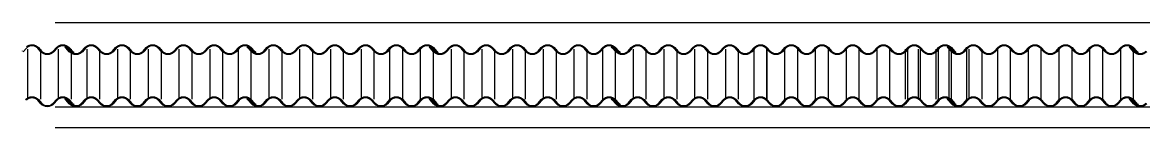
# Model space of a CAD drawing. Extents: x 548.1 to 572.5, y 182.9 to 183.6.
# Drawn here: x 548.08 to 554.54, y 182.95 to 183.55 of the extents above; entities that cross this region are included whole.
import ezdxf

# ---------------------------------------------------------------- set-up
doc = ezdxf.new("R2010")
doc.units = 0
doc.header["$LTSCALE"] = 0.3
doc.header["$MEASUREMENT"] = 0
for name, color, linetype in [('ALVENARIA_FINA', 6, 'CONTINUOUS'), ('PORTAS', 1, 'CONTINUOUS'), ('telhas', 1, 'CONTINUOUS')]:
    doc.layers.add(name, color=color, linetype=linetype)

msp = doc.modelspace()

# ---------------------------------------------------------------- linework, layer by layer
at = {"layer": 'ALVENARIA_FINA'}
for p, q in [((548.2719, 183.069), (572.461, 183.069)), ((548.2719, 182.949), (572.461, 182.949))]:
    msp.add_line(p, q, dxfattribs=at)
at = {"layer": 'PORTAS'}
msp.add_line((572.461, 183.5539), (548.2719, 183.5511), dxfattribs=at)
at = {"layer": 'telhas'}
for p, q in [((548.1141, 183.1123), (548.1141, 183.4005)), ((548.1879, 183.1123), (548.1879, 183.4005)), ((548.2911, 183.1123), (548.2911, 183.4005)), ((548.3649, 183.1123), (548.3649, 183.4005)), ((548.455, 183.1123), (548.455, 183.4005)), ((548.5288, 183.1123), (548.5288, 183.4005)), ((548.632, 183.1123), (548.632, 183.4005)), ((548.7058, 183.1123), (548.7058, 183.4005)), ((548.809, 183.1123), (548.809, 183.4005)), ((548.8828, 183.1123), (548.8828, 183.4005)), ((548.986, 183.1123), (548.986, 183.4005)), ((549.0598, 183.1123), (549.0598, 183.4005)), ((549.163, 183.1123), (549.163, 183.4005)), ((549.2368, 183.1123), (549.2368, 183.4005)), ((549.3269, 183.1123), (549.3269, 183.4005)), ((549.4007, 183.1123), (549.4007, 183.4005)), ((549.5039, 183.1123), (549.5039, 183.4005)), ((549.5777, 183.1123), (549.5777, 183.4005)), ((549.6809, 183.1123), (549.6809, 183.4005)), ((549.7547, 183.1123), (549.7547, 183.4005)), ((549.8579, 183.1123), (549.8579, 183.4005)), ((549.9317, 183.1123), (549.9317, 183.4005)), ((550.0349, 183.1123), (550.0349, 183.4005)), ((550.1087, 183.1123), (550.1087, 183.4005)), ((550.1987, 183.1123), (550.1987, 183.4005)), ((550.2725, 183.1123), (550.2725, 183.4005)), ((550.3757, 183.1123), (550.3757, 183.4005)), ((550.4495, 183.1123), (550.4495, 183.4005)), ((550.5527, 183.1123), (550.5527, 183.4005)), ((550.6265, 183.1123), (550.6265, 183.4005)), ((550.7297, 183.1123), (550.7297, 183.4005)), ((550.8035, 183.1123), (550.8035, 183.4005)), ((550.9067, 183.1123), (550.9067, 183.4005)), ((550.9805, 183.1123), (550.9805, 183.4005)), ((551.0837, 183.1123), (551.0837, 183.4005)), ((551.1575, 183.1123), (551.1575, 183.4005)), ((551.2607, 183.1123), (551.2607, 183.4005)), ((551.3345, 183.1123), (551.3345, 183.4005)), ((551.4246, 183.1123), (551.4246, 183.4005)), ((551.4984, 183.1123), (551.4984, 183.4005)), ((551.6016, 183.1123), (551.6016, 183.4005)), ((551.6754, 183.1123), (551.6754, 183.4005)), ((551.7786, 183.1123), (551.7786, 183.4005)), ((551.8524, 183.1123), (551.8524, 183.4005)), ((551.9556, 183.1123), (551.9556, 183.4005)), ((552.0294, 183.1123), (552.0294, 183.4005)), ((552.1326, 183.1123), (552.1326, 183.4005)), ((552.2064, 183.1123), (552.2064, 183.4005)), ((552.2965, 183.1123), (552.2965, 183.4005)), ((552.3703, 183.1123), (552.3703, 183.4005)), ((552.3721, 183.1123), (552.3721, 183.4005)), ((552.4735, 183.1123), (552.4735, 183.4005)), ((552.4735, 183.1123), (552.4735, 183.4005)), ((552.5473, 183.1123), (552.5473, 183.4005)), ((552.5473, 183.1123), (552.5473, 183.4005)), ((552.6505, 183.1123), (552.6505, 183.4005)), ((552.6505, 183.1123), (552.6505, 183.4005)), ((552.7243, 183.1123), (552.7243, 183.4005)), ((552.7243, 183.1123), (552.7243, 183.4005)), ((552.8275, 183.1123), (552.8275, 183.4005)), ((552.8275, 183.1123), (552.8275, 183.4005)), ((552.9013, 183.1123), (552.9013, 183.4005)), ((552.9013, 183.1123), (552.9013, 183.4005)), ((553.0045, 183.1123), (553.0045, 183.4005)), ((553.0045, 183.1123), (553.0045, 183.4005)), ((553.0783, 183.1123), (553.0783, 183.4005)), ((553.0783, 183.1123), (553.0783, 183.4005)), ((553.1683, 183.1123), (553.1683, 183.4005)), ((553.1815, 183.1123), (553.1815, 183.4005)), ((553.2421, 183.1123), (553.2421, 183.4005)), ((553.2553, 183.1123), (553.2553, 183.4005)), ((553.3453, 183.1123), (553.3453, 183.4005)), ((553.3585, 183.1123), (553.3585, 183.4005)), ((553.4191, 183.1123), (553.4191, 183.4005)), ((553.4323, 183.1123), (553.4323, 183.4005)), ((553.5223, 183.1123), (553.5223, 183.4005)), ((553.5355, 183.1123), (553.5355, 183.4005)), ((553.6093, 183.1123), (553.6093, 183.4005)), ((553.6993, 183.1123), (553.6993, 183.4005)), ((553.7731, 183.1123), (553.7731, 183.4005)), ((553.8763, 183.1123), (553.8763, 183.4005)), ((553.9501, 183.1123), (553.9501, 183.4005)), ((554.0533, 183.1123), (554.0533, 183.4005)), ((554.1271, 183.1123), (554.1271, 183.4005)), ((554.2303, 183.1123), (554.2303, 183.4005)), ((554.3041, 183.1123), (554.3041, 183.4005)), ((554.4073, 183.1123), (554.4073, 183.4005)), ((554.4811, 183.1123), (554.4811, 183.4005))]:
    msp.add_line(p, q, dxfattribs=at)
msp.add_lwpolyline([(548.0826, 183.3893), (548.0837, 183.3904)], dxfattribs=at)
for points in [[(548.1054, 183.4137, -0.178536), (548.1379, 183.4257, -0.210516), (548.1748, 183.4094), (548.1932, 183.3893, 0.210516), (548.2264, 183.3747, 0.210516), (548.2596, 183.3893), (548.278, 183.4094, -0.210516), (548.3149, 183.4257, -0.210516), (548.3518, 183.4094), (548.3702, 183.3893, 0.056934), (548.3779, 183.3826), (548.3745, 183.3776, -0.056934), (548.3658, 183.3852), (548.3474, 183.4054, 0.210516), (548.3149, 183.4197, 0.210516), (548.2824, 183.4054), (548.264, 183.3852, -0.210516), (548.2264, 183.3687, -0.210516), (548.1888, 183.3852), (548.1704, 183.4054, 0.210516), (548.1379, 183.4197, 0.210516), (548.1054, 183.4054), (548.087, 183.3852)], [(554.5572, 183.3852, -0.210516), (554.5196, 183.3687, -0.210516), (554.482, 183.3852), (554.4636, 183.4054, 0.052993), (554.4566, 183.4115), (554.4601, 183.4164, -0.052993), (554.468, 183.4094), (554.4864, 183.3893, 0.210516), (554.5196, 183.3747, 0.210516), (554.5528, 183.3893)], [(554.5572, 183.3852, -0.210516), (554.5196, 183.3687, -0.210516), (554.482, 183.3852), (554.4636, 183.4054, 0.052993), (554.4566, 183.4115), (554.4601, 183.4164, -0.052993), (554.468, 183.4094), (554.4864, 183.3893, 0.210516), (554.5196, 183.3747, 0.210516), (554.5528, 183.3893)], [(548.101, 183.1097, -0.210516), (548.1379, 183.126, -0.210516), (548.1748, 183.1097), (548.1932, 183.0896, 0.210516), (548.2264, 183.075, 0.210516), (548.2596, 183.0896), (548.278, 183.1097, -0.210516), (548.3149, 183.126, -0.210516), (548.3518, 183.1097), (548.3702, 183.0896, 0.056934), (548.3779, 183.0829), (548.3745, 183.078, -0.056934), (548.3658, 183.0856), (548.3474, 183.1057, 0.210516), (548.3149, 183.12, 0.210516), (548.2824, 183.1057), (548.264, 183.0856, -0.210516), (548.2264, 183.069, -0.210516), (548.1888, 183.0856), (548.1704, 183.1057, 0.210516), (548.1379, 183.12, 0.210516), (548.1054, 183.1057)], [(554.5572, 183.0856, -0.210516), (554.5196, 183.069, -0.210516), (554.482, 183.0856), (554.4636, 183.1057, 0.052993), (554.4566, 183.1118), (554.4601, 183.1167, -0.052993), (554.468, 183.1097), (554.4864, 183.0896, 0.210516), (554.5196, 183.075, 0.210516), (554.5528, 183.0896)]]:
    msp.add_lwpolyline(points, format="xyb", dxfattribs=at)
for points in [[(549.4146, 183.3852), (549.3962, 183.4054, 0.210516), (549.3638, 183.4197, 0.210516), (549.3313, 183.4054), (549.3129, 183.3852, -0.210516), (549.2753, 183.3687, -0.210516), (549.2376, 183.3852), (549.2192, 183.4054, 0.210516), (549.1868, 183.4197, 0.210516), (549.1543, 183.4054), (549.1359, 183.3852, -0.210516), (549.0983, 183.3687, -0.210516), (549.0606, 183.3852), (549.0422, 183.4054, 0.210516), (549.0098, 183.4197, 0.210516), (548.9773, 183.4054), (548.9589, 183.3852, -0.210516), (548.9213, 183.3687, -0.210516), (548.8836, 183.3852), (548.8652, 183.4054, 0.210516), (548.8328, 183.4197, 0.210516), (548.8003, 183.4054), (548.7819, 183.3852, -0.210516), (548.7443, 183.3687, -0.210516), (548.7066, 183.3852), (548.6882, 183.4054, 0.210516), (548.6558, 183.4197, 0.210516), (548.6233, 183.4054), (548.6049, 183.3852, -0.210516), (548.5673, 183.3687, -0.210516), (548.5296, 183.3852), (548.5112, 183.4054, 0.210516), (548.4788, 183.4197, 0.210516), (548.4463, 183.4054), (548.4279, 183.3852, -0.210516), (548.3903, 183.3687, -0.210516), (548.3526, 183.3852), (548.3342, 183.4054, 0.052993), (548.3273, 183.4115), (548.3307, 183.4164, -0.052993), (548.3387, 183.4094), (548.3571, 183.3893, 0.210516), (548.3903, 183.3747, 0.210516), (548.4235, 183.3893), (548.4419, 183.4094, -0.210516), (548.4788, 183.4257, -0.210516), (548.5157, 183.4094), (548.5341, 183.3893, 0.210516), (548.5673, 183.3747, 0.210516), (548.6005, 183.3893), (548.6189, 183.4094, -0.210516), (548.6558, 183.4257, -0.210516), (548.6927, 183.4094), (548.7111, 183.3893, 0.210516), (548.7443, 183.3747, 0.210516), (548.7775, 183.3893), (548.7959, 183.4094, -0.210516), (548.8328, 183.4257, -0.210516), (548.8697, 183.4094), (548.8881, 183.3893, 0.210516), (548.9213, 183.3747, 0.210516), (548.9545, 183.3893), (548.9729, 183.4094, -0.210516), (549.0098, 183.4257, -0.210516), (549.0467, 183.4094), (549.0651, 183.3893, 0.210516), (549.0983, 183.3747, 0.210516), (549.1315, 183.3893), (549.1499, 183.4094, -0.210516), (549.1868, 183.4257, -0.210516), (549.2237, 183.4094), (549.2421, 183.3893, 0.210516), (549.2753, 183.3747, 0.210516), (549.3085, 183.3893), (549.3269, 183.4094, -0.210516), (549.3638, 183.4257, -0.210516), (549.4007, 183.4094), (549.4191, 183.3893, 0.056934), (549.4268, 183.3826), (549.4234, 183.3776, -0.056934)], [(549.4146, 183.3852), (549.3962, 183.4054, 0.210516), (549.3638, 183.4197, 0.210516), (549.3313, 183.4054), (549.3129, 183.3852, -0.210516), (549.2753, 183.3687, -0.210516), (549.2376, 183.3852), (549.2192, 183.4054, 0.210516), (549.1868, 183.4197, 0.210516), (549.1543, 183.4054), (549.1359, 183.3852, -0.210516), (549.0983, 183.3687, -0.210516), (549.0606, 183.3852), (549.0422, 183.4054, 0.210516), (549.0098, 183.4197, 0.210516), (548.9773, 183.4054), (548.9589, 183.3852, -0.210516), (548.9213, 183.3687, -0.210516), (548.8836, 183.3852), (548.8652, 183.4054, 0.210516), (548.8328, 183.4197, 0.210516), (548.8003, 183.4054), (548.7819, 183.3852, -0.210516), (548.7443, 183.3687, -0.210516), (548.7066, 183.3852), (548.6882, 183.4054, 0.210516), (548.6558, 183.4197, 0.210516), (548.6233, 183.4054), (548.6049, 183.3852, -0.210516), (548.5673, 183.3687, -0.210516), (548.5296, 183.3852), (548.5112, 183.4054, 0.210516), (548.4788, 183.4197, 0.210516), (548.4463, 183.4054), (548.4279, 183.3852, -0.210516), (548.3903, 183.3687, -0.210516), (548.3526, 183.3852), (548.3342, 183.4054, 0.052993), (548.3273, 183.4115), (548.3307, 183.4164, -0.052993), (548.3387, 183.4094), (548.3571, 183.3893, 0.210516), (548.3903, 183.3747, 0.210516), (548.4235, 183.3893), (548.4419, 183.4094, -0.210516), (548.4788, 183.4257, -0.210516), (548.5157, 183.4094), (548.5341, 183.3893, 0.210516), (548.5673, 183.3747, 0.210516), (548.6005, 183.3893), (548.6189, 183.4094, -0.210516), (548.6558, 183.4257, -0.210516), (548.6927, 183.4094), (548.7111, 183.3893, 0.210516), (548.7443, 183.3747, 0.210516), (548.7775, 183.3893), (548.7959, 183.4094, -0.210516), (548.8328, 183.4257, -0.210516), (548.8697, 183.4094), (548.8881, 183.3893, 0.210516), (548.9213, 183.3747, 0.210516), (548.9545, 183.3893), (548.9729, 183.4094, -0.210516), (549.0098, 183.4257, -0.210516), (549.0467, 183.4094), (549.0651, 183.3893, 0.210516), (549.0983, 183.3747, 0.210516), (549.1315, 183.3893), (549.1499, 183.4094, -0.210516), (549.1868, 183.4257, -0.210516), (549.2237, 183.4094), (549.2421, 183.3893, 0.210516), (549.2753, 183.3747, 0.210516), (549.3085, 183.3893), (549.3269, 183.4094, -0.210516), (549.3638, 183.4257, -0.210516), (549.4007, 183.4094), (549.4191, 183.3893, 0.056934), (549.4268, 183.3826), (549.4234, 183.3776, -0.056934)], [(550.4635, 183.3852), (550.4451, 183.4054, 0.210516), (550.4126, 183.4197, 0.210516), (550.3802, 183.4054), (550.3618, 183.3852, -0.210516), (550.3241, 183.3687, -0.210516), (550.2865, 183.3852), (550.2681, 183.4054, 0.210516), (550.2356, 183.4197, 0.210516), (550.2032, 183.4054), (550.1848, 183.3852, -0.210516), (550.1471, 183.3687, -0.210516), (550.1095, 183.3852), (550.0911, 183.4054, 0.210516), (550.0586, 183.4197, 0.210516), (550.0262, 183.4054), (550.0078, 183.3852, -0.210516), (549.9701, 183.3687, -0.210516), (549.9325, 183.3852), (549.9141, 183.4054, 0.210516), (549.8816, 183.4197, 0.210516), (549.8492, 183.4054), (549.8308, 183.3852, -0.210516), (549.7931, 183.3687, -0.210516), (549.7555, 183.3852), (549.7371, 183.4054, 0.210516), (549.7046, 183.4197, 0.210516), (549.6722, 183.4054), (549.6538, 183.3852, -0.210516), (549.6161, 183.3687, -0.210516), (549.5785, 183.3852), (549.5601, 183.4054, 0.210516), (549.5276, 183.4197, 0.210516), (549.4952, 183.4054), (549.4768, 183.3852, -0.210516), (549.4391, 183.3687, -0.210516), (549.4015, 183.3852), (549.3831, 183.4054, 0.052993), (549.3761, 183.4115), (549.3796, 183.4164, -0.052993), (549.3875, 183.4094), (549.4059, 183.3893, 0.210516), (549.4391, 183.3747, 0.210516), (549.4723, 183.3893), (549.4907, 183.4094, -0.210516), (549.5276, 183.4257, -0.210516), (549.5645, 183.4094), (549.5829, 183.3893, 0.210516), (549.6161, 183.3747, 0.210516), (549.6493, 183.3893), (549.6677, 183.4094, -0.210516), (549.7046, 183.4257, -0.210516), (549.7415, 183.4094), (549.7599, 183.3893, 0.210516), (549.7931, 183.3747, 0.210516), (549.8263, 183.3893), (549.8447, 183.4094, -0.210516), (549.8816, 183.4257, -0.210516), (549.9185, 183.4094), (549.9369, 183.3893, 0.210516), (549.9701, 183.3747, 0.210516), (550.0033, 183.3893), (550.0217, 183.4094, -0.210516), (550.0586, 183.4257, -0.210516), (550.0955, 183.4094), (550.1139, 183.3893, 0.210516), (550.1471, 183.3747, 0.210516), (550.1803, 183.3893), (550.1987, 183.4094, -0.210516), (550.2356, 183.4257, -0.210516), (550.2725, 183.4094), (550.2909, 183.3893, 0.210516), (550.3241, 183.3747, 0.210516), (550.3573, 183.3893), (550.3757, 183.4094, -0.210516), (550.4126, 183.4257, -0.210516), (550.4495, 183.4094), (550.4679, 183.3893, 0.056934), (550.4756, 183.3826), (550.4722, 183.3776, -0.056934)], [(550.4635, 183.3852), (550.4451, 183.4054, 0.210516), (550.4126, 183.4197, 0.210516), (550.3802, 183.4054), (550.3618, 183.3852, -0.210516), (550.3241, 183.3687, -0.210516), (550.2865, 183.3852), (550.2681, 183.4054, 0.210516), (550.2356, 183.4197, 0.210516), (550.2032, 183.4054), (550.1848, 183.3852, -0.210516), (550.1471, 183.3687, -0.210516), (550.1095, 183.3852), (550.0911, 183.4054, 0.210516), (550.0586, 183.4197, 0.210516), (550.0262, 183.4054), (550.0078, 183.3852, -0.210516), (549.9701, 183.3687, -0.210516), (549.9325, 183.3852), (549.9141, 183.4054, 0.210516), (549.8816, 183.4197, 0.210516), (549.8492, 183.4054), (549.8308, 183.3852, -0.210516), (549.7931, 183.3687, -0.210516), (549.7555, 183.3852), (549.7371, 183.4054, 0.210516), (549.7046, 183.4197, 0.210516), (549.6722, 183.4054), (549.6538, 183.3852, -0.210516), (549.6161, 183.3687, -0.210516), (549.5785, 183.3852), (549.5601, 183.4054, 0.210516), (549.5276, 183.4197, 0.210516), (549.4952, 183.4054), (549.4768, 183.3852, -0.210516), (549.4391, 183.3687, -0.210516), (549.4015, 183.3852), (549.3831, 183.4054, 0.052993), (549.3761, 183.4115), (549.3796, 183.4164, -0.052993), (549.3875, 183.4094), (549.4059, 183.3893, 0.210516), (549.4391, 183.3747, 0.210516), (549.4723, 183.3893), (549.4907, 183.4094, -0.210516), (549.5276, 183.4257, -0.210516), (549.5645, 183.4094), (549.5829, 183.3893, 0.210516), (549.6161, 183.3747, 0.210516), (549.6493, 183.3893), (549.6677, 183.4094, -0.210516), (549.7046, 183.4257, -0.210516), (549.7415, 183.4094), (549.7599, 183.3893, 0.210516), (549.7931, 183.3747, 0.210516), (549.8263, 183.3893), (549.8447, 183.4094, -0.210516), (549.8816, 183.4257, -0.210516), (549.9185, 183.4094), (549.9369, 183.3893, 0.210516), (549.9701, 183.3747, 0.210516), (550.0033, 183.3893), (550.0217, 183.4094, -0.210516), (550.0586, 183.4257, -0.210516), (550.0955, 183.4094), (550.1139, 183.3893, 0.210516), (550.1471, 183.3747, 0.210516), (550.1803, 183.3893), (550.1987, 183.4094, -0.210516), (550.2356, 183.4257, -0.210516), (550.2725, 183.4094), (550.2909, 183.3893, 0.210516), (550.3241, 183.3747, 0.210516), (550.3573, 183.3893), (550.3757, 183.4094, -0.210516), (550.4126, 183.4257, -0.210516), (550.4495, 183.4094), (550.4679, 183.3893, 0.056934), (550.4756, 183.3826), (550.4722, 183.3776, -0.056934)], [(551.5124, 183.3852), (551.494, 183.4054, 0.210516), (551.4615, 183.4197, 0.210516), (551.429, 183.4054), (551.4106, 183.3852, -0.210516), (551.373, 183.3687, -0.210516), (551.3354, 183.3852), (551.317, 183.4054, 0.210516), (551.2845, 183.4197, 0.210516), (551.252, 183.4054), (551.2336, 183.3852, -0.210516), (551.196, 183.3687, -0.210516), (551.1584, 183.3852), (551.14, 183.4054, 0.210516), (551.1075, 183.4197, 0.210516), (551.075, 183.4054), (551.0566, 183.3852, -0.210516), (551.019, 183.3687, -0.210516), (550.9814, 183.3852), (550.963, 183.4054, 0.210516), (550.9305, 183.4197, 0.210516), (550.898, 183.4054), (550.8796, 183.3852, -0.210516), (550.842, 183.3687, -0.210516), (550.8044, 183.3852), (550.786, 183.4054, 0.210516), (550.7535, 183.4197, 0.210516), (550.721, 183.4054), (550.7026, 183.3852, -0.210516), (550.665, 183.3687, -0.210516), (550.6274, 183.3852), (550.609, 183.4054, 0.210516), (550.5765, 183.4197, 0.210516), (550.544, 183.4054), (550.5256, 183.3852, -0.210516), (550.488, 183.3687, -0.210516), (550.4504, 183.3852), (550.432, 183.4054, 0.052993), (550.425, 183.4115), (550.4285, 183.4164, -0.052993), (550.4364, 183.4094), (550.4548, 183.3893, 0.210516), (550.488, 183.3747, 0.210516), (550.5212, 183.3893), (550.5396, 183.4094, -0.210516), (550.5765, 183.4257, -0.210516), (550.6134, 183.4094), (550.6318, 183.3893, 0.210516), (550.665, 183.3747, 0.210516), (550.6982, 183.3893), (550.7166, 183.4094, -0.210516), (550.7535, 183.4257, -0.210516), (550.7904, 183.4094), (550.8088, 183.3893, 0.210516), (550.842, 183.3747, 0.210516), (550.8752, 183.3893), (550.8936, 183.4094, -0.210516), (550.9305, 183.4257, -0.210516), (550.9674, 183.4094), (550.9858, 183.3893, 0.210516), (551.019, 183.3747, 0.210516), (551.0522, 183.3893), (551.0706, 183.4094, -0.210516), (551.1075, 183.4257, -0.210516), (551.1444, 183.4094), (551.1628, 183.3893, 0.210516), (551.196, 183.3747, 0.210516), (551.2292, 183.3893), (551.2476, 183.4094, -0.210516), (551.2845, 183.4257, -0.210516), (551.3214, 183.4094), (551.3398, 183.3893, 0.210516), (551.373, 183.3747, 0.210516), (551.4062, 183.3893), (551.4246, 183.4094, -0.210516), (551.4615, 183.4257, -0.210516), (551.4984, 183.4094), (551.5168, 183.3893, 0.056934), (551.5245, 183.3826), (551.5211, 183.3776, -0.056934)], [(551.5124, 183.3852), (551.494, 183.4054, 0.210516), (551.4615, 183.4197, 0.210516), (551.429, 183.4054), (551.4106, 183.3852, -0.210516), (551.373, 183.3687, -0.210516), (551.3354, 183.3852), (551.317, 183.4054, 0.210516), (551.2845, 183.4197, 0.210516), (551.252, 183.4054), (551.2336, 183.3852, -0.210516), (551.196, 183.3687, -0.210516), (551.1584, 183.3852), (551.14, 183.4054, 0.210516), (551.1075, 183.4197, 0.210516), (551.075, 183.4054), (551.0566, 183.3852, -0.210516), (551.019, 183.3687, -0.210516), (550.9814, 183.3852), (550.963, 183.4054, 0.210516), (550.9305, 183.4197, 0.210516), (550.898, 183.4054), (550.8796, 183.3852, -0.210516), (550.842, 183.3687, -0.210516), (550.8044, 183.3852), (550.786, 183.4054, 0.210516), (550.7535, 183.4197, 0.210516), (550.721, 183.4054), (550.7026, 183.3852, -0.210516), (550.665, 183.3687, -0.210516), (550.6274, 183.3852), (550.609, 183.4054, 0.210516), (550.5765, 183.4197, 0.210516), (550.544, 183.4054), (550.5256, 183.3852, -0.210516), (550.488, 183.3687, -0.210516), (550.4504, 183.3852), (550.432, 183.4054, 0.052993), (550.425, 183.4115), (550.4285, 183.4164, -0.052993), (550.4364, 183.4094), (550.4548, 183.3893, 0.210516), (550.488, 183.3747, 0.210516), (550.5212, 183.3893), (550.5396, 183.4094, -0.210516), (550.5765, 183.4257, -0.210516), (550.6134, 183.4094), (550.6318, 183.3893, 0.210516), (550.665, 183.3747, 0.210516), (550.6982, 183.3893), (550.7166, 183.4094, -0.210516), (550.7535, 183.4257, -0.210516), (550.7904, 183.4094), (550.8088, 183.3893, 0.210516), (550.842, 183.3747, 0.210516), (550.8752, 183.3893), (550.8936, 183.4094, -0.210516), (550.9305, 183.4257, -0.210516), (550.9674, 183.4094), (550.9858, 183.3893, 0.210516), (551.019, 183.3747, 0.210516), (551.0522, 183.3893), (551.0706, 183.4094, -0.210516), (551.1075, 183.4257, -0.210516), (551.1444, 183.4094), (551.1628, 183.3893, 0.210516), (551.196, 183.3747, 0.210516), (551.2292, 183.3893), (551.2476, 183.4094, -0.210516), (551.2845, 183.4257, -0.210516), (551.3214, 183.4094), (551.3398, 183.3893, 0.210516), (551.373, 183.3747, 0.210516), (551.4062, 183.3893), (551.4246, 183.4094, -0.210516), (551.4615, 183.4257, -0.210516), (551.4984, 183.4094), (551.5168, 183.3893, 0.056934), (551.5245, 183.3826), (551.5211, 183.3776, -0.056934)], [(552.5612, 183.3852), (552.5428, 183.4054, 0.210516), (552.5104, 183.4197, 0.210516), (552.4779, 183.4054), (552.4595, 183.3852, -0.210516), (552.4219, 183.3687, -0.210516), (552.3842, 183.3852), (552.3658, 183.4054, 0.210516), (552.3334, 183.4197, 0.210516), (552.3009, 183.4054), (552.2825, 183.3852, -0.210516), (552.2449, 183.3687, -0.210516), (552.2072, 183.3852), (552.1888, 183.4054, 0.210516), (552.1564, 183.4197, 0.210516), (552.1239, 183.4054), (552.1055, 183.3852, -0.210516), (552.0679, 183.3687, -0.210516), (552.0302, 183.3852), (552.0118, 183.4054, 0.210516), (551.9794, 183.4197, 0.210516), (551.9469, 183.4054), (551.9285, 183.3852, -0.210516), (551.8909, 183.3687, -0.210516), (551.8532, 183.3852), (551.8348, 183.4054, 0.210516), (551.8024, 183.4197, 0.210516), (551.7699, 183.4054), (551.7515, 183.3852, -0.210516), (551.7139, 183.3687, -0.210516), (551.6762, 183.3852), (551.6578, 183.4054, 0.210516), (551.6254, 183.4197, 0.210516), (551.5929, 183.4054), (551.5745, 183.3852, -0.210516), (551.5369, 183.3687, -0.210516), (551.4992, 183.3852), (551.4808, 183.4054, 0.052993), (551.4739, 183.4115), (551.4773, 183.4164, -0.052993), (551.4853, 183.4094), (551.5037, 183.3893, 0.210516), (551.5369, 183.3747, 0.210516), (551.5701, 183.3893), (551.5885, 183.4094, -0.210516), (551.6254, 183.4257, -0.210516), (551.6623, 183.4094), (551.6807, 183.3893, 0.210516), (551.7139, 183.3747, 0.210516), (551.7471, 183.3893), (551.7655, 183.4094, -0.210516), (551.8024, 183.4257, -0.210516), (551.8393, 183.4094), (551.8577, 183.3893, 0.210516), (551.8909, 183.3747, 0.210516), (551.9241, 183.3893), (551.9425, 183.4094, -0.210516), (551.9794, 183.4257, -0.210516), (552.0163, 183.4094), (552.0347, 183.3893, 0.210516), (552.0679, 183.3747, 0.210516), (552.1011, 183.3893), (552.1195, 183.4094, -0.210516), (552.1564, 183.4257, -0.210516), (552.1933, 183.4094), (552.2117, 183.3893, 0.210516), (552.2449, 183.3747, 0.210516), (552.2781, 183.3893), (552.2965, 183.4094, -0.210516), (552.3334, 183.4257, -0.210516), (552.3703, 183.4094), (552.3887, 183.3893, 0.210516), (552.4219, 183.3747, 0.210516), (552.4551, 183.3893), (552.4735, 183.4094, -0.210516), (552.5104, 183.4257, -0.210516), (552.5473, 183.4094), (552.5657, 183.3893, 0.056934), (552.5734, 183.3826), (552.57, 183.3776, -0.056934)], [(552.5612, 183.3852), (552.5428, 183.4054, 0.210516), (552.5104, 183.4197, 0.210516), (552.4779, 183.4054), (552.4595, 183.3852, -0.210516), (552.4219, 183.3687, -0.210516), (552.3842, 183.3852), (552.3658, 183.4054, 0.210516), (552.3334, 183.4197, 0.210516), (552.3009, 183.4054), (552.2825, 183.3852, -0.210516), (552.2449, 183.3687, -0.210516), (552.2072, 183.3852), (552.1888, 183.4054, 0.210516), (552.1564, 183.4197, 0.210516), (552.1239, 183.4054), (552.1055, 183.3852, -0.210516), (552.0679, 183.3687, -0.210516), (552.0302, 183.3852), (552.0118, 183.4054, 0.210516), (551.9794, 183.4197, 0.210516), (551.9469, 183.4054), (551.9285, 183.3852, -0.210516), (551.8909, 183.3687, -0.210516), (551.8532, 183.3852), (551.8348, 183.4054, 0.210516), (551.8024, 183.4197, 0.210516), (551.7699, 183.4054), (551.7515, 183.3852, -0.210516), (551.7139, 183.3687, -0.210516), (551.6762, 183.3852), (551.6578, 183.4054, 0.210516), (551.6254, 183.4197, 0.210516), (551.5929, 183.4054), (551.5745, 183.3852, -0.210516), (551.5369, 183.3687, -0.210516), (551.4992, 183.3852), (551.4808, 183.4054, 0.052993), (551.4739, 183.4115), (551.4773, 183.4164, -0.052993), (551.4853, 183.4094), (551.5037, 183.3893, 0.210516), (551.5369, 183.3747, 0.210516), (551.5701, 183.3893), (551.5885, 183.4094, -0.210516), (551.6254, 183.4257, -0.210516), (551.6623, 183.4094), (551.6807, 183.3893, 0.210516), (551.7139, 183.3747, 0.210516), (551.7471, 183.3893), (551.7655, 183.4094, -0.210516), (551.8024, 183.4257, -0.210516), (551.8393, 183.4094), (551.8577, 183.3893, 0.210516), (551.8909, 183.3747, 0.210516), (551.9241, 183.3893), (551.9425, 183.4094, -0.210516), (551.9794, 183.4257, -0.210516), (552.0163, 183.4094), (552.0347, 183.3893, 0.210516), (552.0679, 183.3747, 0.210516), (552.1011, 183.3893), (552.1195, 183.4094, -0.210516), (552.1564, 183.4257, -0.210516), (552.1933, 183.4094), (552.2117, 183.3893, 0.210516), (552.2449, 183.3747, 0.210516), (552.2781, 183.3893), (552.2965, 183.4094, -0.210516), (552.3334, 183.4257, -0.210516), (552.3703, 183.4094), (552.3887, 183.3893, 0.210516), (552.4219, 183.3747, 0.210516), (552.4551, 183.3893), (552.4735, 183.4094, -0.210516), (552.5104, 183.4257, -0.210516), (552.5473, 183.4094), (552.5657, 183.3893, 0.056934), (552.5734, 183.3826), (552.57, 183.3776, -0.056934)], [(553.4462, 183.3852), (553.4278, 183.4054, 0.210516), (553.3954, 183.4197, 0.210516), (553.3629, 183.4054), (553.3445, 183.3852, -0.210516), (553.3069, 183.3687, -0.210516), (553.2692, 183.3852), (553.2508, 183.4054, 0.210516), (553.2184, 183.4197, 0.210516), (553.1859, 183.4054), (553.1675, 183.3852, -0.210516), (553.1299, 183.3687, -0.210516), (553.0922, 183.3852), (553.0738, 183.4054, 0.210516), (553.0414, 183.4197, 0.210516), (553.0089, 183.4054), (552.9905, 183.3852, -0.210516), (552.9529, 183.3687, -0.210516), (552.9152, 183.3852), (552.8968, 183.4054, 0.210516), (552.8644, 183.4197, 0.210516), (552.8319, 183.4054), (552.8135, 183.3852, -0.210516), (552.7759, 183.3687, -0.210516), (552.7382, 183.3852), (552.7198, 183.4054, 0.210516), (552.6874, 183.4197, 0.210516), (552.6549, 183.4054), (552.6365, 183.3852, -0.210516), (552.5989, 183.3687, -0.210516), (552.5612, 183.3852), (552.5428, 183.4054, 0.210516), (552.5104, 183.4197, 0.210516), (552.4779, 183.4054), (552.4595, 183.3852, -0.210516), (552.4219, 183.3687, -0.210516), (552.3842, 183.3852), (552.3658, 183.4054, 0.052993), (552.3589, 183.4115), (552.3623, 183.4164, -0.052993), (552.3703, 183.4094), (552.3887, 183.3893, 0.210516), (552.4219, 183.3747, 0.210516), (552.4551, 183.3893), (552.4735, 183.4094, -0.210516), (552.5104, 183.4257, -0.210516), (552.5473, 183.4094), (552.5657, 183.3893, 0.210516), (552.5989, 183.3747, 0.210516), (552.6321, 183.3893), (552.6505, 183.4094, -0.210516), (552.6874, 183.4257, -0.210516), (552.7243, 183.4094), (552.7427, 183.3893, 0.210516), (552.7759, 183.3747, 0.210516), (552.8091, 183.3893), (552.8275, 183.4094, -0.210516), (552.8644, 183.4257, -0.210516), (552.9013, 183.4094), (552.9197, 183.3893, 0.210516), (552.9529, 183.3747, 0.210516), (552.9861, 183.3893), (553.0045, 183.4094, -0.210516), (553.0414, 183.4257, -0.210516), (553.0783, 183.4094), (553.0967, 183.3893, 0.210516), (553.1299, 183.3747, 0.210516), (553.1631, 183.3893), (553.1815, 183.4094, -0.210516), (553.2184, 183.4257, -0.210516), (553.2553, 183.4094), (553.2737, 183.3893, 0.210516), (553.3069, 183.3747, 0.210516), (553.3401, 183.3893), (553.3585, 183.4094, -0.210516), (553.3954, 183.4257, -0.210516), (553.4323, 183.4094), (553.4507, 183.3893, 0.056934), (553.4584, 183.3826), (553.455, 183.3776, -0.056934)], [(553.4462, 183.3852), (553.4278, 183.4054, 0.210516), (553.3954, 183.4197, 0.210516), (553.3629, 183.4054), (553.3445, 183.3852, -0.210516), (553.3069, 183.3687, -0.210516), (553.2692, 183.3852), (553.2508, 183.4054, 0.210516), (553.2184, 183.4197, 0.210516), (553.1859, 183.4054), (553.1675, 183.3852, -0.210516), (553.1299, 183.3687, -0.210516), (553.0922, 183.3852), (553.0738, 183.4054, 0.210516), (553.0414, 183.4197, 0.210516), (553.0089, 183.4054), (552.9905, 183.3852, -0.210516), (552.9529, 183.3687, -0.210516), (552.9152, 183.3852), (552.8968, 183.4054, 0.210516), (552.8644, 183.4197, 0.210516), (552.8319, 183.4054), (552.8135, 183.3852, -0.210516), (552.7759, 183.3687, -0.210516), (552.7382, 183.3852), (552.7198, 183.4054, 0.210516), (552.6874, 183.4197, 0.210516), (552.6549, 183.4054), (552.6365, 183.3852, -0.210516), (552.5989, 183.3687, -0.210516), (552.5612, 183.3852), (552.5428, 183.4054, 0.210516), (552.5104, 183.4197, 0.210516), (552.4779, 183.4054), (552.4595, 183.3852, -0.210516), (552.4219, 183.3687, -0.210516), (552.3842, 183.3852), (552.3658, 183.4054, 0.052993), (552.3589, 183.4115), (552.3623, 183.4164, -0.052993), (552.3703, 183.4094), (552.3887, 183.3893, 0.210516), (552.4219, 183.3747, 0.210516), (552.4551, 183.3893), (552.4735, 183.4094, -0.210516), (552.5104, 183.4257, -0.210516), (552.5473, 183.4094), (552.5657, 183.3893, 0.210516), (552.5989, 183.3747, 0.210516), (552.6321, 183.3893), (552.6505, 183.4094, -0.210516), (552.6874, 183.4257, -0.210516), (552.7243, 183.4094), (552.7427, 183.3893, 0.210516), (552.7759, 183.3747, 0.210516), (552.8091, 183.3893), (552.8275, 183.4094, -0.210516), (552.8644, 183.4257, -0.210516), (552.9013, 183.4094), (552.9197, 183.3893, 0.210516), (552.9529, 183.3747, 0.210516), (552.9861, 183.3893), (553.0045, 183.4094, -0.210516), (553.0414, 183.4257, -0.210516), (553.0783, 183.4094), (553.0967, 183.3893, 0.210516), (553.1299, 183.3747, 0.210516), (553.1631, 183.3893), (553.1815, 183.4094, -0.210516), (553.2184, 183.4257, -0.210516), (553.2553, 183.4094), (553.2737, 183.3893, 0.210516), (553.3069, 183.3747, 0.210516), (553.3401, 183.3893), (553.3585, 183.4094, -0.210516), (553.3954, 183.4257, -0.210516), (553.4323, 183.4094), (553.4507, 183.3893, 0.056934), (553.4584, 183.3826), (553.455, 183.3776, -0.056934)], [(554.4951, 183.3852), (554.4767, 183.4054, 0.210516), (554.4442, 183.4197, 0.210516), (554.4118, 183.4054), (554.3934, 183.3852, -0.210516), (554.3557, 183.3687, -0.210516), (554.3181, 183.3852), (554.2997, 183.4054, 0.210516), (554.2672, 183.4197, 0.210516), (554.2348, 183.4054), (554.2164, 183.3852, -0.210516), (554.1787, 183.3687, -0.210516), (554.1411, 183.3852), (554.1227, 183.4054, 0.210516), (554.0902, 183.4197, 0.210516), (554.0578, 183.4054), (554.0394, 183.3852, -0.210516), (554.0017, 183.3687, -0.210516), (553.9641, 183.3852), (553.9457, 183.4054, 0.210516), (553.9132, 183.4197, 0.210516), (553.8808, 183.4054), (553.8624, 183.3852, -0.210516), (553.8247, 183.3687, -0.210516), (553.7871, 183.3852), (553.7687, 183.4054, 0.210516), (553.7362, 183.4197, 0.210516), (553.7038, 183.4054), (553.6854, 183.3852, -0.210516), (553.6477, 183.3687, -0.210516), (553.6101, 183.3852), (553.5917, 183.4054, 0.210516), (553.5592, 183.4197, 0.210516), (553.5268, 183.4054), (553.5084, 183.3852, -0.210516), (553.4707, 183.3687, -0.210516), (553.4331, 183.3852), (553.4147, 183.4054, 0.052993), (553.4077, 183.4115), (553.4112, 183.4164, -0.052993), (553.4191, 183.4094), (553.4375, 183.3893, 0.210516), (553.4707, 183.3747, 0.210516), (553.5039, 183.3893), (553.5223, 183.4094, -0.210516), (553.5592, 183.4257, -0.210516), (553.5961, 183.4094), (553.6145, 183.3893, 0.210516), (553.6477, 183.3747, 0.210516), (553.6809, 183.3893), (553.6993, 183.4094, -0.210516), (553.7362, 183.4257, -0.210516), (553.7731, 183.4094), (553.7915, 183.3893, 0.210516), (553.8247, 183.3747, 0.210516), (553.8579, 183.3893), (553.8763, 183.4094, -0.210516), (553.9132, 183.4257, -0.210516), (553.9501, 183.4094), (553.9685, 183.3893, 0.210516), (554.0017, 183.3747, 0.210516), (554.0349, 183.3893), (554.0533, 183.4094, -0.210516), (554.0902, 183.4257, -0.210516), (554.1271, 183.4094), (554.1455, 183.3893, 0.210516), (554.1787, 183.3747, 0.210516), (554.2119, 183.3893), (554.2303, 183.4094, -0.210516), (554.2672, 183.4257, -0.210516), (554.3041, 183.4094), (554.3225, 183.3893, 0.210516), (554.3557, 183.3747, 0.210516), (554.3889, 183.3893), (554.4073, 183.4094, -0.210516), (554.4442, 183.4257, -0.210516), (554.4811, 183.4094), (554.4995, 183.3893, 0.056934), (554.5072, 183.3826), (554.5038, 183.3776, -0.056934)], [(554.4951, 183.3852), (554.4767, 183.4054, 0.210516), (554.4442, 183.4197, 0.210516), (554.4118, 183.4054), (554.3934, 183.3852, -0.210516), (554.3557, 183.3687, -0.210516), (554.3181, 183.3852), (554.2997, 183.4054, 0.210516), (554.2672, 183.4197, 0.210516), (554.2348, 183.4054), (554.2164, 183.3852, -0.210516), (554.1787, 183.3687, -0.210516), (554.1411, 183.3852), (554.1227, 183.4054, 0.210516), (554.0902, 183.4197, 0.210516), (554.0578, 183.4054), (554.0394, 183.3852, -0.210516), (554.0017, 183.3687, -0.210516), (553.9641, 183.3852), (553.9457, 183.4054, 0.210516), (553.9132, 183.4197, 0.210516), (553.8808, 183.4054), (553.8624, 183.3852, -0.210516), (553.8247, 183.3687, -0.210516), (553.7871, 183.3852), (553.7687, 183.4054, 0.210516), (553.7362, 183.4197, 0.210516), (553.7038, 183.4054), (553.6854, 183.3852, -0.210516), (553.6477, 183.3687, -0.210516), (553.6101, 183.3852), (553.5917, 183.4054, 0.210516), (553.5592, 183.4197, 0.210516), (553.5268, 183.4054), (553.5084, 183.3852, -0.210516), (553.4707, 183.3687, -0.210516), (553.4331, 183.3852), (553.4147, 183.4054, 0.052993), (553.4077, 183.4115), (553.4112, 183.4164, -0.052993), (553.4191, 183.4094), (553.4375, 183.3893, 0.210516), (553.4707, 183.3747, 0.210516), (553.5039, 183.3893), (553.5223, 183.4094, -0.210516), (553.5592, 183.4257, -0.210516), (553.5961, 183.4094), (553.6145, 183.3893, 0.210516), (553.6477, 183.3747, 0.210516), (553.6809, 183.3893), (553.6993, 183.4094, -0.210516), (553.7362, 183.4257, -0.210516), (553.7731, 183.4094), (553.7915, 183.3893, 0.210516), (553.8247, 183.3747, 0.210516), (553.8579, 183.3893), (553.8763, 183.4094, -0.210516), (553.9132, 183.4257, -0.210516), (553.9501, 183.4094), (553.9685, 183.3893, 0.210516), (554.0017, 183.3747, 0.210516), (554.0349, 183.3893), (554.0533, 183.4094, -0.210516), (554.0902, 183.4257, -0.210516), (554.1271, 183.4094), (554.1455, 183.3893, 0.210516), (554.1787, 183.3747, 0.210516), (554.2119, 183.3893), (554.2303, 183.4094, -0.210516), (554.2672, 183.4257, -0.210516), (554.3041, 183.4094), (554.3225, 183.3893, 0.210516), (554.3557, 183.3747, 0.210516), (554.3889, 183.3893), (554.4073, 183.4094, -0.210516), (554.4442, 183.4257, -0.210516), (554.4811, 183.4094), (554.4995, 183.3893, 0.056934), (554.5072, 183.3826), (554.5038, 183.3776, -0.056934)], [(549.4146, 183.0856), (549.3962, 183.1057, 0.210516), (549.3638, 183.12, 0.210516), (549.3313, 183.1057), (549.3129, 183.0856, -0.210516), (549.2753, 183.069, -0.210516), (549.2376, 183.0856), (549.2192, 183.1057, 0.210516), (549.1868, 183.12, 0.210516), (549.1543, 183.1057), (549.1359, 183.0856, -0.210516), (549.0983, 183.069, -0.210516), (549.0606, 183.0856), (549.0422, 183.1057, 0.210516), (549.0098, 183.12, 0.210516), (548.9773, 183.1057), (548.9589, 183.0856, -0.210516), (548.9213, 183.069, -0.210516), (548.8836, 183.0856), (548.8652, 183.1057, 0.210516), (548.8328, 183.12, 0.210516), (548.8003, 183.1057), (548.7819, 183.0856, -0.210516), (548.7443, 183.069, -0.210516), (548.7066, 183.0856), (548.6882, 183.1057, 0.210516), (548.6558, 183.12, 0.210516), (548.6233, 183.1057), (548.6049, 183.0856, -0.210516), (548.5673, 183.069, -0.210516), (548.5296, 183.0856), (548.5112, 183.1057, 0.210516), (548.4788, 183.12, 0.210516), (548.4463, 183.1057), (548.4279, 183.0856, -0.210516), (548.3903, 183.069, -0.210516), (548.3526, 183.0856), (548.3342, 183.1057, 0.052993), (548.3273, 183.1118), (548.3307, 183.1167, -0.052993), (548.3387, 183.1097), (548.3571, 183.0896, 0.210516), (548.3903, 183.075, 0.210516), (548.4235, 183.0896), (548.4419, 183.1097, -0.210516), (548.4788, 183.126, -0.210516), (548.5157, 183.1097), (548.5341, 183.0896, 0.210516), (548.5673, 183.075, 0.210516), (548.6005, 183.0896), (548.6189, 183.1097, -0.210516), (548.6558, 183.126, -0.210516), (548.6927, 183.1097), (548.7111, 183.0896, 0.210516), (548.7443, 183.075, 0.210516), (548.7775, 183.0896), (548.7959, 183.1097, -0.210516), (548.8328, 183.126, -0.210516), (548.8697, 183.1097), (548.8881, 183.0896, 0.210516), (548.9213, 183.075, 0.210516), (548.9545, 183.0896), (548.9729, 183.1097, -0.210516), (549.0098, 183.126, -0.210516), (549.0467, 183.1097), (549.0651, 183.0896, 0.210516), (549.0983, 183.075, 0.210516), (549.1315, 183.0896), (549.1499, 183.1097, -0.210516), (549.1868, 183.126, -0.210516), (549.2237, 183.1097), (549.2421, 183.0896, 0.210516), (549.2753, 183.075, 0.210516), (549.3085, 183.0896), (549.3269, 183.1097, -0.210516), (549.3638, 183.126, -0.210516), (549.4007, 183.1097), (549.4191, 183.0896, 0.056934), (549.4268, 183.0829), (549.4234, 183.078, -0.056934)], [(550.4635, 183.0856), (550.4451, 183.1057, 0.210516), (550.4126, 183.12, 0.210516), (550.3802, 183.1057), (550.3618, 183.0856, -0.210516), (550.3241, 183.069, -0.210516), (550.2865, 183.0856), (550.2681, 183.1057, 0.210516), (550.2356, 183.12, 0.210516), (550.2032, 183.1057), (550.1848, 183.0856, -0.210516), (550.1471, 183.069, -0.210516), (550.1095, 183.0856), (550.0911, 183.1057, 0.210516), (550.0586, 183.12, 0.210516), (550.0262, 183.1057), (550.0078, 183.0856, -0.210516), (549.9701, 183.069, -0.210516), (549.9325, 183.0856), (549.9141, 183.1057, 0.210516), (549.8816, 183.12, 0.210516), (549.8492, 183.1057), (549.8308, 183.0856, -0.210516), (549.7931, 183.069, -0.210516), (549.7555, 183.0856), (549.7371, 183.1057, 0.210516), (549.7046, 183.12, 0.210516), (549.6722, 183.1057), (549.6538, 183.0856, -0.210516), (549.6161, 183.069, -0.210516), (549.5785, 183.0856), (549.5601, 183.1057, 0.210516), (549.5276, 183.12, 0.210516), (549.4952, 183.1057), (549.4768, 183.0856, -0.210516), (549.4391, 183.069, -0.210516), (549.4015, 183.0856), (549.3831, 183.1057, 0.052993), (549.3761, 183.1118), (549.3796, 183.1167, -0.052993), (549.3875, 183.1097), (549.4059, 183.0896, 0.210516), (549.4391, 183.075, 0.210516), (549.4723, 183.0896), (549.4907, 183.1097, -0.210516), (549.5276, 183.126, -0.210516), (549.5645, 183.1097), (549.5829, 183.0896, 0.210516), (549.6161, 183.075, 0.210516), (549.6493, 183.0896), (549.6677, 183.1097, -0.210516), (549.7046, 183.126, -0.210516), (549.7415, 183.1097), (549.7599, 183.0896, 0.210516), (549.7931, 183.075, 0.210516), (549.8263, 183.0896), (549.8447, 183.1097, -0.210516), (549.8816, 183.126, -0.210516), (549.9185, 183.1097), (549.9369, 183.0896, 0.210516), (549.9701, 183.075, 0.210516), (550.0033, 183.0896), (550.0217, 183.1097, -0.210516), (550.0586, 183.126, -0.210516), (550.0955, 183.1097), (550.1139, 183.0896, 0.210516), (550.1471, 183.075, 0.210516), (550.1803, 183.0896), (550.1987, 183.1097, -0.210516), (550.2356, 183.126, -0.210516), (550.2725, 183.1097), (550.2909, 183.0896, 0.210516), (550.3241, 183.075, 0.210516), (550.3573, 183.0896), (550.3757, 183.1097, -0.210516), (550.4126, 183.126, -0.210516), (550.4495, 183.1097), (550.4679, 183.0896, 0.056934), (550.4756, 183.0829), (550.4722, 183.078, -0.056934)], [(551.5124, 183.0856), (551.494, 183.1057, 0.210516), (551.4615, 183.12, 0.210516), (551.429, 183.1057), (551.4106, 183.0856, -0.210516), (551.373, 183.069, -0.210516), (551.3354, 183.0856), (551.317, 183.1057, 0.210516), (551.2845, 183.12, 0.210516), (551.252, 183.1057), (551.2336, 183.0856, -0.210516), (551.196, 183.069, -0.210516), (551.1584, 183.0856), (551.14, 183.1057, 0.210516), (551.1075, 183.12, 0.210516), (551.075, 183.1057), (551.0566, 183.0856, -0.210516), (551.019, 183.069, -0.210516), (550.9814, 183.0856), (550.963, 183.1057, 0.210516), (550.9305, 183.12, 0.210516), (550.898, 183.1057), (550.8796, 183.0856, -0.210516), (550.842, 183.069, -0.210516), (550.8044, 183.0856), (550.786, 183.1057, 0.210516), (550.7535, 183.12, 0.210516), (550.721, 183.1057), (550.7026, 183.0856, -0.210516), (550.665, 183.069, -0.210516), (550.6274, 183.0856), (550.609, 183.1057, 0.210516), (550.5765, 183.12, 0.210516), (550.544, 183.1057), (550.5256, 183.0856, -0.210516), (550.488, 183.069, -0.210516), (550.4504, 183.0856), (550.432, 183.1057, 0.052993), (550.425, 183.1118), (550.4285, 183.1167, -0.052993), (550.4364, 183.1097), (550.4548, 183.0896, 0.210516), (550.488, 183.075, 0.210516), (550.5212, 183.0896), (550.5396, 183.1097, -0.210516), (550.5765, 183.126, -0.210516), (550.6134, 183.1097), (550.6318, 183.0896, 0.210516), (550.665, 183.075, 0.210516), (550.6982, 183.0896), (550.7166, 183.1097, -0.210516), (550.7535, 183.126, -0.210516), (550.7904, 183.1097), (550.8088, 183.0896, 0.210516), (550.842, 183.075, 0.210516), (550.8752, 183.0896), (550.8936, 183.1097, -0.210516), (550.9305, 183.126, -0.210516), (550.9674, 183.1097), (550.9858, 183.0896, 0.210516), (551.019, 183.075, 0.210516), (551.0522, 183.0896), (551.0706, 183.1097, -0.210516), (551.1075, 183.126, -0.210516), (551.1444, 183.1097), (551.1628, 183.0896, 0.210516), (551.196, 183.075, 0.210516), (551.2292, 183.0896), (551.2476, 183.1097, -0.210516), (551.2845, 183.126, -0.210516), (551.3214, 183.1097), (551.3398, 183.0896, 0.210516), (551.373, 183.075, 0.210516), (551.4062, 183.0896), (551.4246, 183.1097, -0.210516), (551.4615, 183.126, -0.210516), (551.4984, 183.1097), (551.5168, 183.0896, 0.056934), (551.5245, 183.0829), (551.5211, 183.078, -0.056934)], [(552.5612, 183.0856), (552.5428, 183.1057, 0.210516), (552.5104, 183.12, 0.210516), (552.4779, 183.1057), (552.4595, 183.0856, -0.210516), (552.4219, 183.069, -0.210516), (552.3842, 183.0856), (552.3658, 183.1057, 0.210516), (552.3334, 183.12, 0.210516), (552.3009, 183.1057), (552.2825, 183.0856, -0.210516), (552.2449, 183.069, -0.210516), (552.2072, 183.0856), (552.1888, 183.1057, 0.210516), (552.1564, 183.12, 0.210516), (552.1239, 183.1057), (552.1055, 183.0856, -0.210516), (552.0679, 183.069, -0.210516), (552.0302, 183.0856), (552.0118, 183.1057, 0.210516), (551.9794, 183.12, 0.210516), (551.9469, 183.1057), (551.9285, 183.0856, -0.210516), (551.8909, 183.069, -0.210516), (551.8532, 183.0856), (551.8348, 183.1057, 0.210516), (551.8024, 183.12, 0.210516), (551.7699, 183.1057), (551.7515, 183.0856, -0.210516), (551.7139, 183.069, -0.210516), (551.6762, 183.0856), (551.6578, 183.1057, 0.210516), (551.6254, 183.12, 0.210516), (551.5929, 183.1057), (551.5745, 183.0856, -0.210516), (551.5369, 183.069, -0.210516), (551.4992, 183.0856), (551.4808, 183.1057, 0.052993), (551.4739, 183.1118), (551.4773, 183.1167, -0.052993), (551.4853, 183.1097), (551.5037, 183.0896, 0.210516), (551.5369, 183.075, 0.210516), (551.5701, 183.0896), (551.5885, 183.1097, -0.210516), (551.6254, 183.126, -0.210516), (551.6623, 183.1097), (551.6807, 183.0896, 0.210516), (551.7139, 183.075, 0.210516), (551.7471, 183.0896), (551.7655, 183.1097, -0.210516), (551.8024, 183.126, -0.210516), (551.8393, 183.1097), (551.8577, 183.0896, 0.210516), (551.8909, 183.075, 0.210516), (551.9241, 183.0896), (551.9425, 183.1097, -0.210516), (551.9794, 183.126, -0.210516), (552.0163, 183.1097), (552.0347, 183.0896, 0.210516), (552.0679, 183.075, 0.210516), (552.1011, 183.0896), (552.1195, 183.1097, -0.210516), (552.1564, 183.126, -0.210516), (552.1933, 183.1097), (552.2117, 183.0896, 0.210516), (552.2449, 183.075, 0.210516), (552.2781, 183.0896), (552.2965, 183.1097, -0.210516), (552.3334, 183.126, -0.210516), (552.3703, 183.1097), (552.3887, 183.0896, 0.210516), (552.4219, 183.075, 0.210516), (552.4551, 183.0896), (552.4735, 183.1097, -0.210516), (552.5104, 183.126, -0.210516), (552.5473, 183.1097), (552.5657, 183.0896, 0.056934), (552.5734, 183.0829), (552.57, 183.078, -0.056934)], [(553.4462, 183.0856), (553.4278, 183.1057, 0.210516), (553.3954, 183.12, 0.210516), (553.3629, 183.1057), (553.3445, 183.0856, -0.210516), (553.3069, 183.069, -0.210516), (553.2692, 183.0856), (553.2508, 183.1057, 0.210516), (553.2184, 183.12, 0.210516), (553.1859, 183.1057), (553.1675, 183.0856, -0.210516), (553.1299, 183.069, -0.210516), (553.0922, 183.0856), (553.0738, 183.1057, 0.210516), (553.0414, 183.12, 0.210516), (553.0089, 183.1057), (552.9905, 183.0856, -0.210516), (552.9529, 183.069, -0.210516), (552.9152, 183.0856), (552.8968, 183.1057, 0.210516), (552.8644, 183.12, 0.210516), (552.8319, 183.1057), (552.8135, 183.0856, -0.210516), (552.7759, 183.069, -0.210516), (552.7382, 183.0856), (552.7198, 183.1057, 0.210516), (552.6874, 183.12, 0.210516), (552.6549, 183.1057), (552.6365, 183.0856, -0.210516), (552.5989, 183.069, -0.210516), (552.5612, 183.0856), (552.5428, 183.1057, 0.210516), (552.5104, 183.12, 0.210516), (552.4779, 183.1057), (552.4595, 183.0856, -0.210516), (552.4219, 183.069, -0.210516), (552.3842, 183.0856), (552.3658, 183.1057, 0.052993), (552.3589, 183.1118), (552.3623, 183.1167, -0.052993), (552.3703, 183.1097), (552.3887, 183.0896, 0.210516), (552.4219, 183.075, 0.210516), (552.4551, 183.0896), (552.4735, 183.1097, -0.210516), (552.5104, 183.126, -0.210516), (552.5473, 183.1097), (552.5657, 183.0896, 0.210516), (552.5989, 183.075, 0.210516), (552.6321, 183.0896), (552.6505, 183.1097, -0.210516), (552.6874, 183.126, -0.210516), (552.7243, 183.1097), (552.7427, 183.0896, 0.210516), (552.7759, 183.075, 0.210516), (552.8091, 183.0896), (552.8275, 183.1097, -0.210516), (552.8644, 183.126, -0.210516), (552.9013, 183.1097), (552.9197, 183.0896, 0.210516), (552.9529, 183.075, 0.210516), (552.9861, 183.0896), (553.0045, 183.1097, -0.210516), (553.0414, 183.126, -0.210516), (553.0783, 183.1097), (553.0967, 183.0896, 0.210516), (553.1299, 183.075, 0.210516), (553.1631, 183.0896), (553.1815, 183.1097, -0.210516), (553.2184, 183.126, -0.210516), (553.2553, 183.1097), (553.2737, 183.0896, 0.210516), (553.3069, 183.075, 0.210516), (553.3401, 183.0896), (553.3585, 183.1097, -0.210516), (553.3954, 183.126, -0.210516), (553.4323, 183.1097), (553.4507, 183.0896, 0.056934), (553.4584, 183.0829), (553.455, 183.078, -0.056934)], [(554.4951, 183.0856), (554.4767, 183.1057, 0.210516), (554.4442, 183.12, 0.210516), (554.4118, 183.1057), (554.3934, 183.0856, -0.210516), (554.3557, 183.069, -0.210516), (554.3181, 183.0856), (554.2997, 183.1057, 0.210516), (554.2672, 183.12, 0.210516), (554.2348, 183.1057), (554.2164, 183.0856, -0.210516), (554.1787, 183.069, -0.210516), (554.1411, 183.0856), (554.1227, 183.1057, 0.210516), (554.0902, 183.12, 0.210516), (554.0578, 183.1057), (554.0394, 183.0856, -0.210516), (554.0017, 183.069, -0.210516), (553.9641, 183.0856), (553.9457, 183.1057, 0.210516), (553.9132, 183.12, 0.210516), (553.8808, 183.1057), (553.8624, 183.0856, -0.210516), (553.8247, 183.069, -0.210516), (553.7871, 183.0856), (553.7687, 183.1057, 0.210516), (553.7362, 183.12, 0.210516), (553.7038, 183.1057), (553.6854, 183.0856, -0.210516), (553.6477, 183.069, -0.210516), (553.6101, 183.0856), (553.5917, 183.1057, 0.210516), (553.5592, 183.12, 0.210516), (553.5268, 183.1057), (553.5084, 183.0856, -0.210516), (553.4707, 183.069, -0.210516), (553.4331, 183.0856), (553.4147, 183.1057, 0.052993), (553.4077, 183.1118), (553.4112, 183.1167, -0.052993), (553.4191, 183.1097), (553.4375, 183.0896, 0.210516), (553.4707, 183.075, 0.210516), (553.5039, 183.0896), (553.5223, 183.1097, -0.210516), (553.5592, 183.126, -0.210516), (553.5961, 183.1097), (553.6145, 183.0896, 0.210516), (553.6477, 183.075, 0.210516), (553.6809, 183.0896), (553.6993, 183.1097, -0.210516), (553.7362, 183.126, -0.210516), (553.7731, 183.1097), (553.7915, 183.0896, 0.210516), (553.8247, 183.075, 0.210516), (553.8579, 183.0896), (553.8763, 183.1097, -0.210516), (553.9132, 183.126, -0.210516), (553.9501, 183.1097), (553.9685, 183.0896, 0.210516), (554.0017, 183.075, 0.210516), (554.0349, 183.0896), (554.0533, 183.1097, -0.210516), (554.0902, 183.126, -0.210516), (554.1271, 183.1097), (554.1455, 183.0896, 0.210516), (554.1787, 183.075, 0.210516), (554.2119, 183.0896), (554.2303, 183.1097, -0.210516), (554.2672, 183.126, -0.210516), (554.3041, 183.1097), (554.3225, 183.0896, 0.210516), (554.3557, 183.075, 0.210516), (554.3889, 183.0896), (554.4073, 183.1097, -0.210516), (554.4442, 183.126, -0.210516), (554.4811, 183.1097), (554.4995, 183.0896, 0.056934), (554.5072, 183.0829), (554.5038, 183.078, -0.056934)]]:
    msp.add_lwpolyline(points, format="xyb", close=True, dxfattribs=at)

doc.saveas('drawing.dxf')
